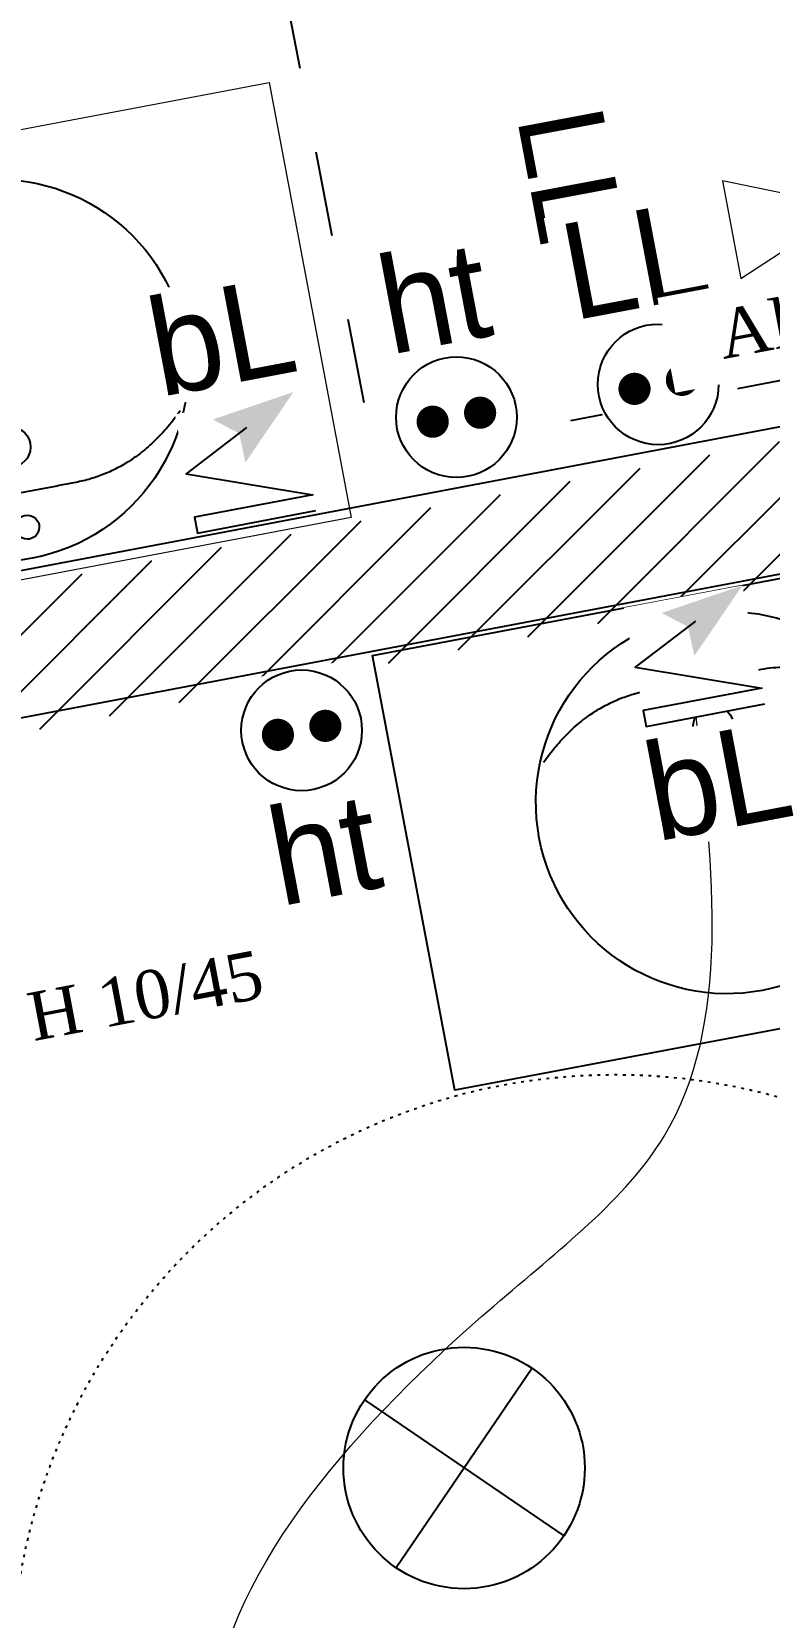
# Model space of a CAD drawing. Header units: centimetres. Extents: x 187368 to 251255, y -383447 to -322514.
# Drawn here: x 197636 to 198553, y -343040 to -341069 of the extents above; entities that cross this region are included whole.
import ezdxf

# ---------------------------------------------------------------- set-up
doc = ezdxf.new("R2010")
doc.units = ezdxf.units.CM
doc.linetypes.add('Style de ligne -1', pattern=[0.41664, 0.20828, -0.20836])
doc.linetypes.add('Style de ligne -5', pattern=[0.20828, 0.069425, -0.138855])
doc.layers.get('0').update_dxf_attribs({"color": 252})
doc.layers.add('3-BAT C-Niveau 2', color=252, linetype='Continuous')
doc.layers.add('prlm-VMC', color=93, linetype='Continuous')
doc.layers.add('prlm-ELEC-CFO', color=1, linetype='Continuous', lineweight=25)
doc.styles.add('Geneva', font='arial.ttf')
doc.styles.add('prlm-elec-cfo', font='comic.ttf', dxfattribs={"height": 12})
doc.styles.add('prlm-vmc', font='pala.ttf', dxfattribs={"height": 14})

# ---------------------------------------------------------------- blocks, each defined once
blk = doc.blocks.new('Groupe-24-1')
at = {"linetype": 'Style de ligne -1', "ltscale": 50.8, "flags": 128}
blk.add_lwpolyline([(13160.72, -45635.33), (13172, -45694.26), (13113.07, -45705.53), (13101.79, -45646.6)], close=True, dxfattribs=at)
blk = doc.blocks.new('Groupe-25-1')
at = {"linetype": 'Continuous', "lineweight": 18, "flags": 128}
blk.add_lwpolyline([(13021.32, -45673.71), (13099.93, -45658.85), (13110.14, -45712.9), (13031.53, -45727.75)], close=True, dxfattribs=at)
at = {"linetype": 'Continuous'}
for centre, major_axis in [((13066.09, -45694.61), (4.41, -23.34)), ((13067.78, -45704.13), (2.46, 0.46)), ((13069.87, -45714.1), (1.47, 0.28))]:
    blk.add_ellipse(centre, major_axis=major_axis, ratio=1, dxfattribs=at)
blk.add_open_spline([(13088.89, -45699.62), (13083.7, -45707.01), (13068.39, -45710), (13055.1, -45712.41), (13046.69, -45707.59)], degree=2, dxfattribs=at)
blk = doc.blocks.new('xi.be')
at = {"layer": 'prlm-VMC', "color": 0, "linetype": 'ByBlock', "lineweight": 5, "flags": 128}
blk.add_lwpolyline([(-6.17, -15), (6.17, -15), (0, 0)], close=True, dxfattribs=at)
at = {"layer": 'prlm-VMC', "color": 0, "linetype": 'ByBlock', "lineweight": 5}
blk.add_solid([(0, -1), (5.17, -14), (-5.17, -14), (0, -1)], dxfattribs=at)
blk = doc.blocks.new('xi.LL')
at = {"color": 0, "lineweight": 5}
blk.add_wipeout([(-7.5, -7.5), (7.5, -7.5), (7.5, 7.5), (-7.5, 7.5)], dxfattribs=at).dxf.layer = 'prlm-ELEC-CFO'
at = {"layer": 'prlm-ELEC-CFO', "color": 0, "linetype": 'ByBlock', "lineweight": 5, "const_width": 2}
for points in [[(-4, 0, 1), (-2, 0, 1)], [(2, 0, 1), (4, 0, 1)]]:
    blk.add_lwpolyline(points, format="xyb", close=True, dxfattribs=at)
at = {"layer": 'prlm-ELEC-CFO', "color": 0, "linetype": 'ByBlock', "lineweight": -2}
blk.add_circle((0, 0), 7.5, dxfattribs=at)
blk = doc.blocks.new('xi.PCHT')
at = {"color": 0, "lineweight": 5}
blk.add_wipeout([(-7.5, -7.5), (7.5, -7.5), (7.5, 7.5), (-7.5, 7.5)], dxfattribs=at).dxf.layer = 'prlm-ELEC-CFO'
at = {"layer": 'prlm-ELEC-CFO', "color": 0, "linetype": 'ByBlock', "lineweight": 5, "const_width": 2}
for points in [[(-4, 0, 1), (-2, 0, 1)], [(2, 0, 1), (4, 0, 1)]]:
    blk.add_lwpolyline(points, format="xyb", close=True, dxfattribs=at)
at = {"layer": 'prlm-ELEC-CFO', "color": 0, "linetype": 'ByBlock', "lineweight": -2}
blk.add_circle((0, 0), 7.5, dxfattribs=at)
blk = doc.blocks.new('xi.BL')
at = {"color": 0, "lineweight": 5}
blk.add_wipeout([(-7.5, -7.5), (7.5, -7.5), (7.5, 7.5), (-7.5, 7.5)], dxfattribs=at).dxf.layer = 'prlm-ELEC-CFO'
at = {"layer": 'prlm-ELEC-CFO', "lineweight": 5}
blk.add_hatch(color=0, dxfattribs=at).paths.add_polyline_path([(-3, 6), (-0.1, 3.7), (0, 0), (7.5, 7.5)])
at = {"layer": 'prlm-ELEC-CFO', "color": 0}
blk.add_lwpolyline([(0.95, 4.23), (-7.5, 0), (7.5, -5.5), (-7.5, -5.5), (-7.5, -7.5), (7.5, -7.5)], dxfattribs=at)
blk = doc.blocks.new('xi.PTCE')
at = {"layer": 'prlm-ELEC-CFO', "color": 0}
for points in [[(-10.61, 10.61), (10.61, -10.61)], [(10.61, 10.61), (-10.61, -10.61)]]:
    blk.add_lwpolyline(points, dxfattribs=at)
at = {"layer": 'prlm-ELEC-CFO', "color": 0, "linetype": 'ByBlock'}
blk.add_circle((0, 0), 15, dxfattribs=at)
blk = doc.blocks.new('Groupe-36-1')
at = {"linetype": 'Continuous', "flags": 128}
blk.add_lwpolyline([(13201.63, -45769.23), (13123.02, -45784.09), (13112.8, -45730.04), (13191.41, -45715.19)], close=True, dxfattribs=at)
at = {"linetype": 'Continuous'}
for centre, major_axis in [((13156.86, -45748.33), (-4.41, 23.34)), ((13153.07, -45728.84), (-1.47, -0.28)), ((13155.17, -45738.81), (-2.46, -0.46))]:
    blk.add_ellipse(centre, major_axis=major_axis, ratio=1, dxfattribs=at)
blk.add_open_spline([(13134.06, -45743.32), (13139.25, -45735.93), (13154.56, -45732.94), (13167.84, -45730.53), (13176.25, -45735.35)], degree=2, dxfattribs=at)

msp = doc.modelspace()

# ---------------------------------------------------------------- linework, layer by layer
at = {"linetype": 'Style de ligne -5', "ltscale": 50.8}
msp.add_circle((198361.1, -343115.1), 750, dxfattribs=at)
at = {"layer": '3-BAT C-Niveau 2', "linetype": 'Continuous', "lineweight": 25}
for p, q in [((192740.8, -342662.8), (200967.9, -341104.7)), ((192740.8, -342662.8), (200967.9, -341104.7)), ((192774.3, -342839.6), (201001.4, -341281.6)), ((192774.3, -342839.6), (201001.4, -341281.6))]:
    msp.add_line(p, q, dxfattribs=at)
at = {"layer": '3-BAT C-Niveau 2', "linetype": 'Continuous'}
for p, q in [((198512.9, -341771.5), (198738.9, -341545.5)), ((198426.2, -341787.9), (198652.2, -341561.9)), ((198252.8, -341820.8), (198478.8, -341594.8)), ((198339.5, -341804.3), (198565.5, -341578.3)), ((198166.1, -341837.2), (198392.1, -341611.2)), ((198079.4, -341853.6), (198305.4, -341627.6)), ((197992.7, -341870), (198218.7, -341644)), ((197906, -341886.4), (198132, -341660.4)), ((197732.6, -341919.3), (197958.6, -341693.3)), ((197819.3, -341902.8), (198045.3, -341676.9)), ((197645.9, -341935.7), (197871.9, -341709.7)), ((197559.2, -341952.1), (197785.2, -341726.1)), ((197472.5, -341968.5), (197698.5, -341742.5))]:
    msp.add_line(p, q, dxfattribs=at)

# ---------------------------------------------------------------- block references
at = {"xscale": 10, "yscale": 10, "zscale": 10}
for name in ['Groupe-24-1', 'Groupe-25-1', 'Groupe-36-1']:
    msp.add_blockref(name, (66931.6, 115456.3), dxfattribs=at)
at = {"layer": 'prlm-ELEC-CFO', "xscale": 10, "yscale": 10, "zscale": 10, "rotation": 10.72360141139323}
msp.add_blockref('xi.PTCE', (198173.4, -342854), dxfattribs=at)
at = {"layer": 'prlm-VMC', "xscale": 10, "yscale": 10, "zscale": 10, "rotation": 280.7237788618996}
msp.add_blockref('xi.be', (198653.4, -341287), dxfattribs=at)

# ---------------------------------------------------------------- texts
at = {"insert": (198358.8, -341237.1), "char_height": 106.57, "attachment_point": 2, "rotation": 280.6387, "line_spacing_factor": 1.060906, "style": 'Geneva'}
msp.add_mtext('LL', dxfattribs=at)

# ---------------------------------------------------------------- next in the draw order: texts
at = {"layer": 'prlm-ELEC-CFO', "lineweight": 20, "char_height": 120, "attachment_point": 5, "rotation": 10.7236, "line_spacing_factor": 0.8, "style": 'prlm-elec-cfo', "bg_fill": 3, "box_fill_scale": 1.1, "bg_fill_color": 256, "bg_fill_transparency": 0}
for s, insert in [('LL', (198385.4, -341352.5)), ('ht', (198135.8, -341399.8)), ('ht', (197999.4, -342085.3))]:
    msp.add_mtext(s, dxfattribs=dict(at, insert=insert))

# ---------------------------------------------------------------- next in the draw order: block references
at = {"layer": 'prlm-ELEC-CFO', "xscale": 10, "yscale": 10, "zscale": 10, "rotation": 10.72360141139323}
for name, p in [('xi.LL', (198414.7, -341507.2)), ('xi.PCHT', (198163.8, -341548)), ('xi.PCHT', (197971.4, -341937.2))]:
    msp.add_blockref(name, p, dxfattribs=at)

# ---------------------------------------------------------------- next in the draw order: linework, layer by layer
at = {"layer": 'prlm-ELEC-CFO', "lineweight": 13}
for points in [[(198162.8, -339597), (198266.8, -340376.1), (198147, -340731), (197484.8, -341091.8), (197590.2, -341587)], [(198205.3, -343828.4), (197860.2, -343153.9), (198210.7, -342652.3), (198422, -342441.6), (198461.8, -341920.6)]]:
    msp.add_spline(points, degree=3, dxfattribs=at)

# ---------------------------------------------------------------- next in the draw order: texts
at = {"layer": 'prlm-VMC', "ltscale": 25, "insert": (198742.3, -341399.1), "char_height": 60, "width": 586.147, "attachment_point": 5, "rotation": 10.7236, "line_spacing_factor": 0.8, "style": 'prlm-vmc', "bg_fill": 2}
msp.add_mtext('Alizé H 10/45', dxfattribs=at)

# ---------------------------------------------------------------- next in the draw order: texts
at = {"layer": 'prlm-ELEC-CFO', "lineweight": 20, "char_height": 120, "attachment_point": 5, "rotation": 10.7236, "line_spacing_factor": 0.8, "style": 'prlm-elec-cfo', "bg_fill": 3, "box_fill_scale": 1.1, "bg_fill_color": 256, "bg_fill_transparency": 0}
for insert in [(197872.1, -341448.3), (198489.2, -342000.8)]:
    msp.add_mtext('bL', dxfattribs=dict(at, insert=insert))
at = {"layer": 'prlm-VMC', "ltscale": 25, "insert": (197669.8, -342287.5), "char_height": 60, "width": 586.147, "attachment_point": 5, "rotation": 10.7236, "line_spacing_factor": 0.8, "style": 'prlm-vmc', "bg_fill": 2}
msp.add_mtext('Alizé H 10/45', dxfattribs=at)

# ---------------------------------------------------------------- next in the draw order: block references
at = {"layer": 'prlm-ELEC-CFO', "xscale": 10, "yscale": 10, "zscale": 10, "rotation": 10.72360141139323}
for p in [(197901.6, -341604.3), (198459.6, -341844.7)]:
    msp.add_blockref('xi.BL', p, dxfattribs=at)

doc.saveas('drawing.dxf')
